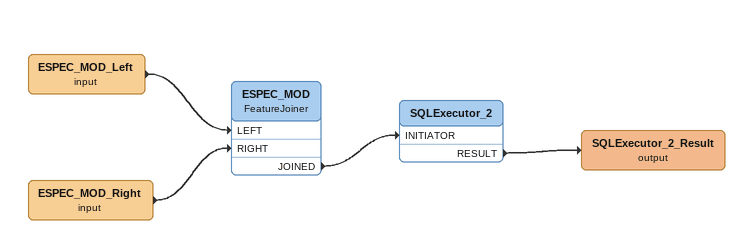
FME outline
ESPEC_MOD_Left (input)
    -> ESPEC_MOD [LEFT]
ESPEC_MOD_Right (input)
    -> ESPEC_MOD [RIGHT]
ESPEC_MOD: FeatureJoiner
    JOINED -> SQLExecutor_2 [INITIATOR]
SQLExecutor_2
    RESULT -> SQLExecutor_2_Result (output)
SQLExecutor_2_Result (output)
